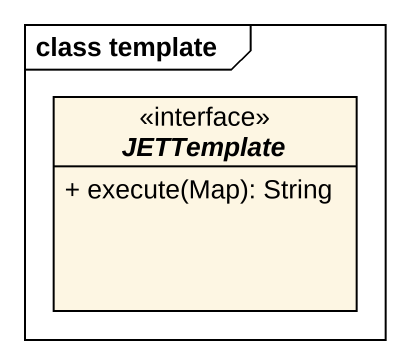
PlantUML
@startuml
mainframe class template
hide circle
hide empty members
skinparam classAttributeIconSize 0
interface JETTemplate <<interface>> {
  + execute(Map): String
}
@enduml
